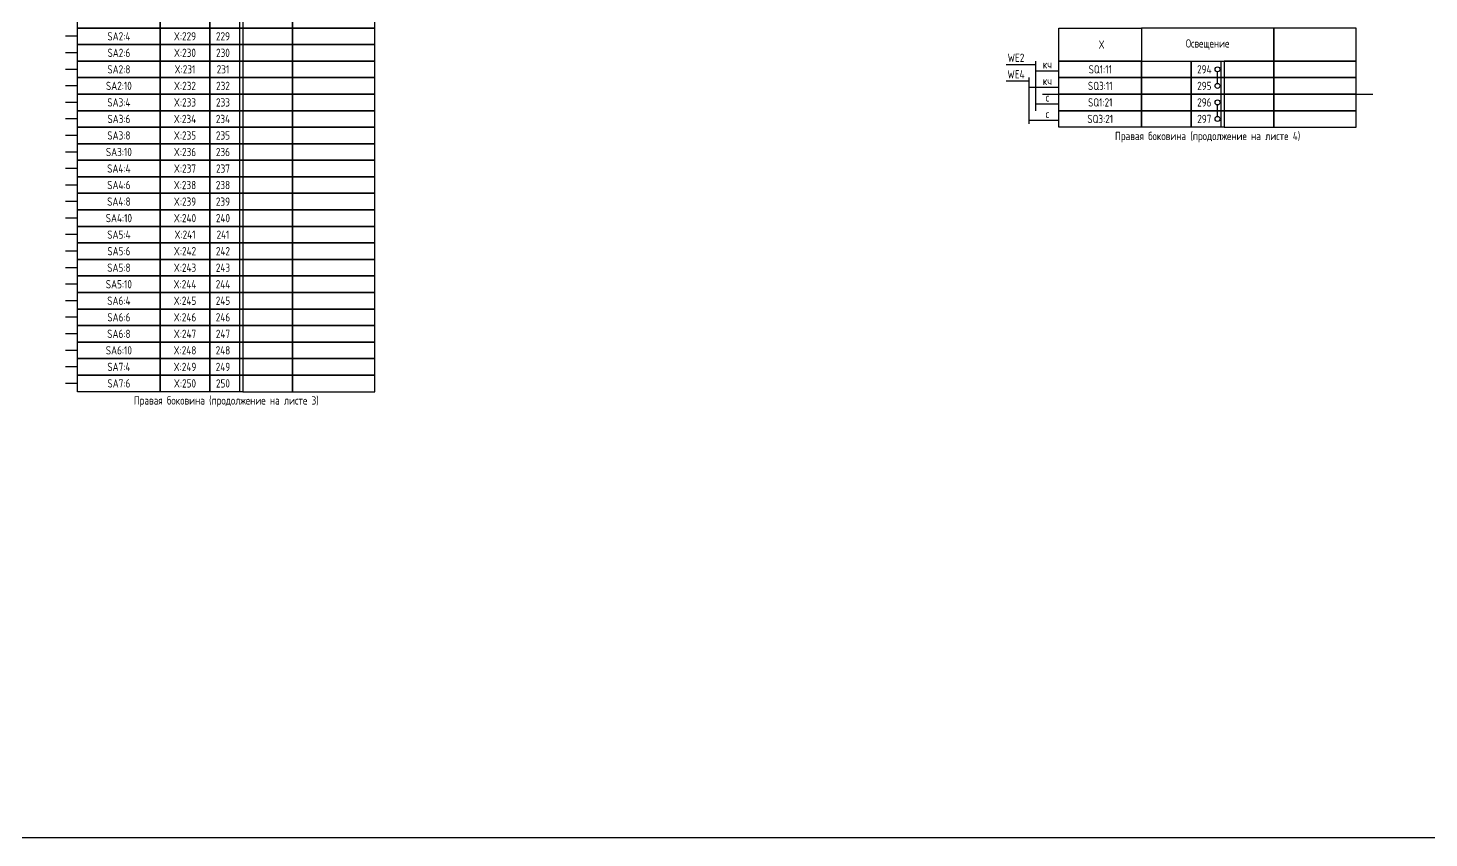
# Model space of a CAD drawing. Header units: millimetres. Extents: x -997 to 6341, y -90 to 618.
# Drawn here: x 5493 to 5917, y -90 to 155 of the extents above; entities that cross this region are included whole.
import ezdxf

# ---------------------------------------------------------------- set-up
doc = ezdxf.new("R2010")
doc.units = ezdxf.units.MM
doc.styles.add('Gost_type_A', font='GOST_A.TTF')

msp = doc.modelspace()

# ---------------------------------------------------------------- linework, layer by layer
for p, q in [((5557, 390), (5557, 45)), ((5508, 152.5), (5504.38, 152.5)), ((5508, 147.5), (5504.38, 147.5)), ((5798, 130), (5798, 145)), ((5854, 145), (5854, 125)), ((5508, 142.5), (5504.38, 142.5)), ((5789, 144), (5798, 144)), ((5796, 126), (5796, 140)), ((5805, 142), (5798, 142)), ((5853, 138.25), (5853, 141.75)), ((5508, 137.5), (5504.38, 137.5)), ((5789, 139), (5796, 139)), ((5805, 137), (5796, 137)), ((5508, 132.5), (5504.38, 132.5)), ((5805, 132), (5798, 132)), ((5800, 135), (5900, 135)), ((5853, 128.25), (5853, 131.75)), ((5508, 127.5), (5504.38, 127.5)), ((5805, 127), (5796, 127)), ((5508, 122.5), (5504.38, 122.5)), ((5508, 117.5), (5504.38, 117.5)), ((5508, 112.5), (5504.38, 112.5)), ((5508, 107.5), (5504.38, 107.5)), ((5508, 102.5), (5504.38, 102.5)), ((5508, 97.5), (5504.38, 97.5)), ((5508, 92.5), (5504.38, 92.5)), ((5508, 87.5), (5504.38, 87.5)), ((5508, 82.5), (5504.38, 82.5)), ((5508, 77.5), (5504.38, 77.5)), ((5508, 72.5), (5504.38, 72.5)), ((5508, 67.5), (5504.38, 67.5)), ((5508, 62.5), (5504.38, 62.5)), ((5508, 57.5), (5504.38, 57.5)), ((5508, 52.5), (5504.38, 52.5)), ((5508, 47.5), (5504.38, 47.5))]:
    msp.add_line(p, q)
for points in [[(-997, 618), (6340.99, 618), (6340.99, -90), (-997, -90)], [(5508, 160), (5533, 160), (5533, 155), (5508, 155)], [(5533, 160), (5548, 160), (5548, 155), (5533, 155)], [(5548, 160), (5558, 160), (5558, 155), (5548, 155)], [(5573, 160), (5558, 160), (5558, 155), (5573, 155)], [(5598, 160), (5573, 160), (5573, 155), (5598, 155)], [(5508, 155), (5533, 155), (5533, 150), (5508, 150)], [(5533, 155), (5548, 155), (5548, 150), (5533, 150)], [(5548, 155), (5558, 155), (5558, 150), (5548, 150)], [(5573, 155), (5558, 155), (5558, 150), (5573, 150)], [(5598, 155), (5573, 155), (5573, 150), (5598, 150)], [(5805, 155), (5830, 155), (5830, 145), (5805, 145)], [(5870, 155), (5830, 155), (5830, 145), (5870, 145)], [(5895, 155), (5870, 155), (5870, 145), (5895, 145)], [(5508, 150), (5533, 150), (5533, 145), (5508, 145)], [(5533, 150), (5548, 150), (5548, 145), (5533, 145)], [(5548, 150), (5558, 150), (5558, 145), (5548, 145)], [(5573, 150), (5558, 150), (5558, 145), (5573, 145)], [(5598, 150), (5573, 150), (5573, 145), (5598, 145)], [(5508, 145), (5533, 145), (5533, 140), (5508, 140)], [(5533, 145), (5548, 145), (5548, 140), (5533, 140)], [(5548, 145), (5558, 145), (5558, 140), (5548, 140)], [(5573, 145), (5558, 145), (5558, 140), (5573, 140)], [(5598, 145), (5573, 145), (5573, 140), (5598, 140)], [(5805, 145), (5830, 145), (5830, 140), (5805, 140)], [(5830, 145), (5845, 145), (5845, 140), (5830, 140)], [(5845, 145), (5855, 145), (5855, 140), (5845, 140)], [(5870, 145), (5855, 145), (5855, 140), (5870, 140)], [(5895, 145), (5870, 145), (5870, 140), (5895, 140)], [(5508, 140), (5533, 140), (5533, 135), (5508, 135)], [(5533, 140), (5548, 140), (5548, 135), (5533, 135)], [(5548, 140), (5558, 140), (5558, 135), (5548, 135)], [(5573, 140), (5558, 140), (5558, 135), (5573, 135)], [(5598, 140), (5573, 140), (5573, 135), (5598, 135)], [(5805, 140), (5830, 140), (5830, 135), (5805, 135)], [(5830, 140), (5845, 140), (5845, 135), (5830, 135)], [(5845, 140), (5855, 140), (5855, 135), (5845, 135)], [(5870, 140), (5855, 140), (5855, 135), (5870, 135)], [(5895, 140), (5870, 140), (5870, 135), (5895, 135)], [(5508, 135), (5533, 135), (5533, 130), (5508, 130)], [(5533, 135), (5548, 135), (5548, 130), (5533, 130)], [(5548, 135), (5558, 135), (5558, 130), (5548, 130)], [(5573, 135), (5558, 135), (5558, 130), (5573, 130)], [(5598, 135), (5573, 135), (5573, 130), (5598, 130)], [(5805, 135), (5830, 135), (5830, 130), (5805, 130)], [(5830, 135), (5845, 135), (5845, 130), (5830, 130)], [(5845, 135), (5855, 135), (5855, 130), (5845, 130)], [(5870, 135), (5855, 135), (5855, 130), (5870, 130)], [(5895, 135), (5870, 135), (5870, 130), (5895, 130)], [(5508, 130), (5533, 130), (5533, 125), (5508, 125)], [(5533, 130), (5548, 130), (5548, 125), (5533, 125)], [(5548, 130), (5558, 130), (5558, 125), (5548, 125)], [(5573, 130), (5558, 130), (5558, 125), (5573, 125)], [(5598, 130), (5573, 130), (5573, 125), (5598, 125)], [(5805, 130), (5830, 130), (5830, 125), (5805, 125)], [(5830, 130), (5845, 130), (5845, 125), (5830, 125)], [(5845, 130), (5855, 130), (5855, 125), (5845, 125)], [(5870, 130), (5855, 130), (5855, 125), (5870, 125)], [(5895, 130), (5870, 130), (5870, 125), (5895, 125)], [(5508, 125), (5533, 125), (5533, 120), (5508, 120)], [(5533, 125), (5548, 125), (5548, 120), (5533, 120)], [(5548, 125), (5558, 125), (5558, 120), (5548, 120)], [(5573, 125), (5558, 125), (5558, 120), (5573, 120)], [(5598, 125), (5573, 125), (5573, 120), (5598, 120)], [(5508, 120), (5533, 120), (5533, 115), (5508, 115)], [(5533, 120), (5548, 120), (5548, 115), (5533, 115)], [(5548, 120), (5558, 120), (5558, 115), (5548, 115)], [(5573, 120), (5558, 120), (5558, 115), (5573, 115)], [(5598, 120), (5573, 120), (5573, 115), (5598, 115)], [(5508, 115), (5533, 115), (5533, 110), (5508, 110)], [(5533, 115), (5548, 115), (5548, 110), (5533, 110)], [(5548, 115), (5558, 115), (5558, 110), (5548, 110)], [(5573, 115), (5558, 115), (5558, 110), (5573, 110)], [(5598, 115), (5573, 115), (5573, 110), (5598, 110)], [(5508, 110), (5533, 110), (5533, 105), (5508, 105)], [(5533, 110), (5548, 110), (5548, 105), (5533, 105)], [(5548, 110), (5558, 110), (5558, 105), (5548, 105)], [(5573, 110), (5558, 110), (5558, 105), (5573, 105)], [(5598, 110), (5573, 110), (5573, 105), (5598, 105)], [(5508, 105), (5533, 105), (5533, 100), (5508, 100)], [(5533, 105), (5548, 105), (5548, 100), (5533, 100)], [(5548, 105), (5558, 105), (5558, 100), (5548, 100)], [(5573, 105), (5558, 105), (5558, 100), (5573, 100)], [(5598, 105), (5573, 105), (5573, 100), (5598, 100)], [(5508, 100), (5533, 100), (5533, 95), (5508, 95)], [(5533, 100), (5548, 100), (5548, 95), (5533, 95)], [(5548, 100), (5558, 100), (5558, 95), (5548, 95)], [(5573, 100), (5558, 100), (5558, 95), (5573, 95)], [(5598, 100), (5573, 100), (5573, 95), (5598, 95)], [(5508, 95), (5533, 95), (5533, 90), (5508, 90)], [(5533, 95), (5548, 95), (5548, 90), (5533, 90)], [(5548, 95), (5558, 95), (5558, 90), (5548, 90)], [(5573, 95), (5558, 95), (5558, 90), (5573, 90)], [(5598, 95), (5573, 95), (5573, 90), (5598, 90)], [(5508, 90), (5533, 90), (5533, 85), (5508, 85)], [(5533, 90), (5548, 90), (5548, 85), (5533, 85)], [(5548, 90), (5558, 90), (5558, 85), (5548, 85)], [(5573, 90), (5558, 90), (5558, 85), (5573, 85)], [(5598, 90), (5573, 90), (5573, 85), (5598, 85)], [(5508, 85), (5533, 85), (5533, 80), (5508, 80)], [(5533, 85), (5548, 85), (5548, 80), (5533, 80)], [(5548, 85), (5558, 85), (5558, 80), (5548, 80)], [(5573, 85), (5558, 85), (5558, 80), (5573, 80)], [(5598, 85), (5573, 85), (5573, 80), (5598, 80)], [(5508, 80), (5533, 80), (5533, 75), (5508, 75)], [(5533, 80), (5548, 80), (5548, 75), (5533, 75)], [(5548, 80), (5558, 80), (5558, 75), (5548, 75)], [(5573, 80), (5558, 80), (5558, 75), (5573, 75)], [(5598, 80), (5573, 80), (5573, 75), (5598, 75)], [(5508, 75), (5533, 75), (5533, 70), (5508, 70)], [(5533, 75), (5548, 75), (5548, 70), (5533, 70)], [(5548, 75), (5558, 75), (5558, 70), (5548, 70)], [(5573, 75), (5558, 75), (5558, 70), (5573, 70)], [(5598, 75), (5573, 75), (5573, 70), (5598, 70)], [(5508, 70), (5533, 70), (5533, 65), (5508, 65)], [(5533, 70), (5548, 70), (5548, 65), (5533, 65)], [(5548, 70), (5558, 70), (5558, 65), (5548, 65)], [(5573, 70), (5558, 70), (5558, 65), (5573, 65)], [(5598, 70), (5573, 70), (5573, 65), (5598, 65)], [(5508, 65), (5533, 65), (5533, 60), (5508, 60)], [(5533, 65), (5548, 65), (5548, 60), (5533, 60)], [(5548, 65), (5558, 65), (5558, 60), (5548, 60)], [(5573, 65), (5558, 65), (5558, 60), (5573, 60)], [(5598, 65), (5573, 65), (5573, 60), (5598, 60)], [(5508, 60), (5533, 60), (5533, 55), (5508, 55)], [(5533, 60), (5548, 60), (5548, 55), (5533, 55)], [(5548, 60), (5558, 60), (5558, 55), (5548, 55)], [(5573, 60), (5558, 60), (5558, 55), (5573, 55)], [(5598, 60), (5573, 60), (5573, 55), (5598, 55)], [(5508, 55), (5533, 55), (5533, 50), (5508, 50)], [(5533, 55), (5548, 55), (5548, 50), (5533, 50)], [(5548, 55), (5558, 55), (5558, 50), (5548, 50)], [(5573, 55), (5558, 55), (5558, 50), (5573, 50)], [(5598, 55), (5573, 55), (5573, 50), (5598, 50)], [(5508, 50), (5533, 50), (5533, 45), (5508, 45)], [(5533, 50), (5548, 50), (5548, 45), (5533, 45)], [(5548, 50), (5558, 50), (5558, 45), (5548, 45)], [(5573, 50), (5558, 50), (5558, 45), (5573, 45)], [(5598, 50), (5573, 50), (5573, 45), (5598, 45)]]:
    msp.add_lwpolyline(points, close=True)
for centre in [(5853, 142.5), (5853, 137.5), (5853, 132.5), (5853, 127.5)]:
    msp.add_circle(centre, 0.75)

# ---------------------------------------------------------------- texts
at = {"char_height": 2.5, "attachment_point": 5, "style": 'Gost_type_A'}
for s, insert, width in [('SA2:4', (5520.5, 152.5), 25), ('SA2:6', (5520.5, 147.5), 25), ('X', (5817.91, 150), 25), ('Освещение', (5850, 150), 40), ('WE2', (5792, 146), 7), ('кч', (5801.5, 144), 7), ('SA2:8', (5520.5, 142.5), 25), ('WE4', (5792, 141), 7), ('SQ1:11', (5817.5, 142.5), 25), ('SA2:10', (5520.5, 137.5), 25), ('кч', (5801.5, 139), 7), ('SQ3:11', (5817.5, 137.5), 25), ('SA3:4', (5520.5, 132.5), 25), ('с', (5801.5, 134), 7), ('SQ1:21', (5817.5, 132.5), 25), ('SA3:6', (5520.5, 127.5), 25), ('с', (5801.5, 129), 7), ('SQ3:21', (5817.5, 127.5), 25), ('SA3:8', (5520.5, 122.5), 25), ('Правая боковина (продолжение на листе 4)', (5850, 122), 90), ('SA3:10', (5520.5, 117.5), 25), ('SA4:4', (5520.5, 112.5), 25), ('SA4:6', (5520.5, 107.5), 25), ('SA4:8', (5520.5, 102.5), 25), ('SA4:10', (5520.5, 97.5), 25), ('SA5:4', (5520.5, 92.5), 25), ('SA5:6', (5520.5, 87.5), 25), ('SA5:8', (5520.5, 82.5), 25), ('SA5:10', (5520.5, 77.5), 25), ('SA6:4', (5520.5, 72.5), 25), ('SA6:6', (5520.5, 67.5), 25), ('SA6:8', (5520.5, 62.5), 25), ('SA6:10', (5520.5, 57.5), 25), ('SA7:4', (5520.5, 52.5), 25), ('SA7:6', (5520.5, 47.5), 25), ('Правая боковина (продолжение на листе 3)', (5553, 42), 90)]:
    msp.add_mtext(s, dxfattribs=dict(at, insert=insert, width=width))
at = {"ltscale": 10, "char_height": 2.5, "attachment_point": 5, "style": 'Gost_type_A'}
for s, insert, width in [('X:229', (5540.5, 152.5), 15), ('229', (5552, 152.5), 8), ('X:230', (5540.5, 147.5), 15), ('230', (5552, 147.5), 8), ('X:231', (5540.5, 142.5), 15), ('231', (5552, 142.5), 8), ('294', (5849, 142.5), 8), ('X:232', (5540.5, 137.5), 15), ('232', (5552, 137.5), 8), ('295', (5849, 137.5), 8), ('X:233', (5540.5, 132.5), 15), ('233', (5552, 132.5), 8), ('296', (5849, 132.5), 8), ('X:234', (5540.5, 127.5), 15), ('234', (5552, 127.5), 8), ('297', (5849, 127.5), 8), ('X:235', (5540.5, 122.5), 15), ('235', (5552, 122.5), 8), ('X:236', (5540.5, 117.5), 15), ('236', (5552, 117.5), 8), ('X:237', (5540.5, 112.5), 15), ('237', (5552, 112.5), 8), ('X:238', (5540.5, 107.5), 15), ('238', (5552, 107.5), 8), ('X:239', (5540.5, 102.5), 15), ('239', (5552, 102.5), 8), ('X:240', (5540.5, 97.5), 15), ('240', (5552, 97.5), 8), ('X:241', (5540.5, 92.5), 15), ('241', (5552, 92.5), 8), ('X:242', (5540.5, 87.5), 15), ('242', (5552, 87.5), 8), ('X:243', (5540.5, 82.5), 15), ('243', (5552, 82.5), 8), ('X:244', (5540.5, 77.5), 15), ('244', (5552, 77.5), 8), ('X:245', (5540.5, 72.5), 15), ('245', (5552, 72.5), 8), ('X:246', (5540.5, 67.5), 15), ('246', (5552, 67.5), 8), ('X:247', (5540.5, 62.5), 15), ('247', (5552, 62.5), 8), ('X:248', (5540.5, 57.5), 15), ('248', (5552, 57.5), 8), ('X:249', (5540.5, 52.5), 15), ('249', (5552, 52.5), 8), ('X:250', (5540.5, 47.5), 15), ('250', (5552, 47.5), 8)]:
    msp.add_mtext(s, dxfattribs=dict(at, insert=insert, width=width))

doc.saveas('drawing.dxf')
